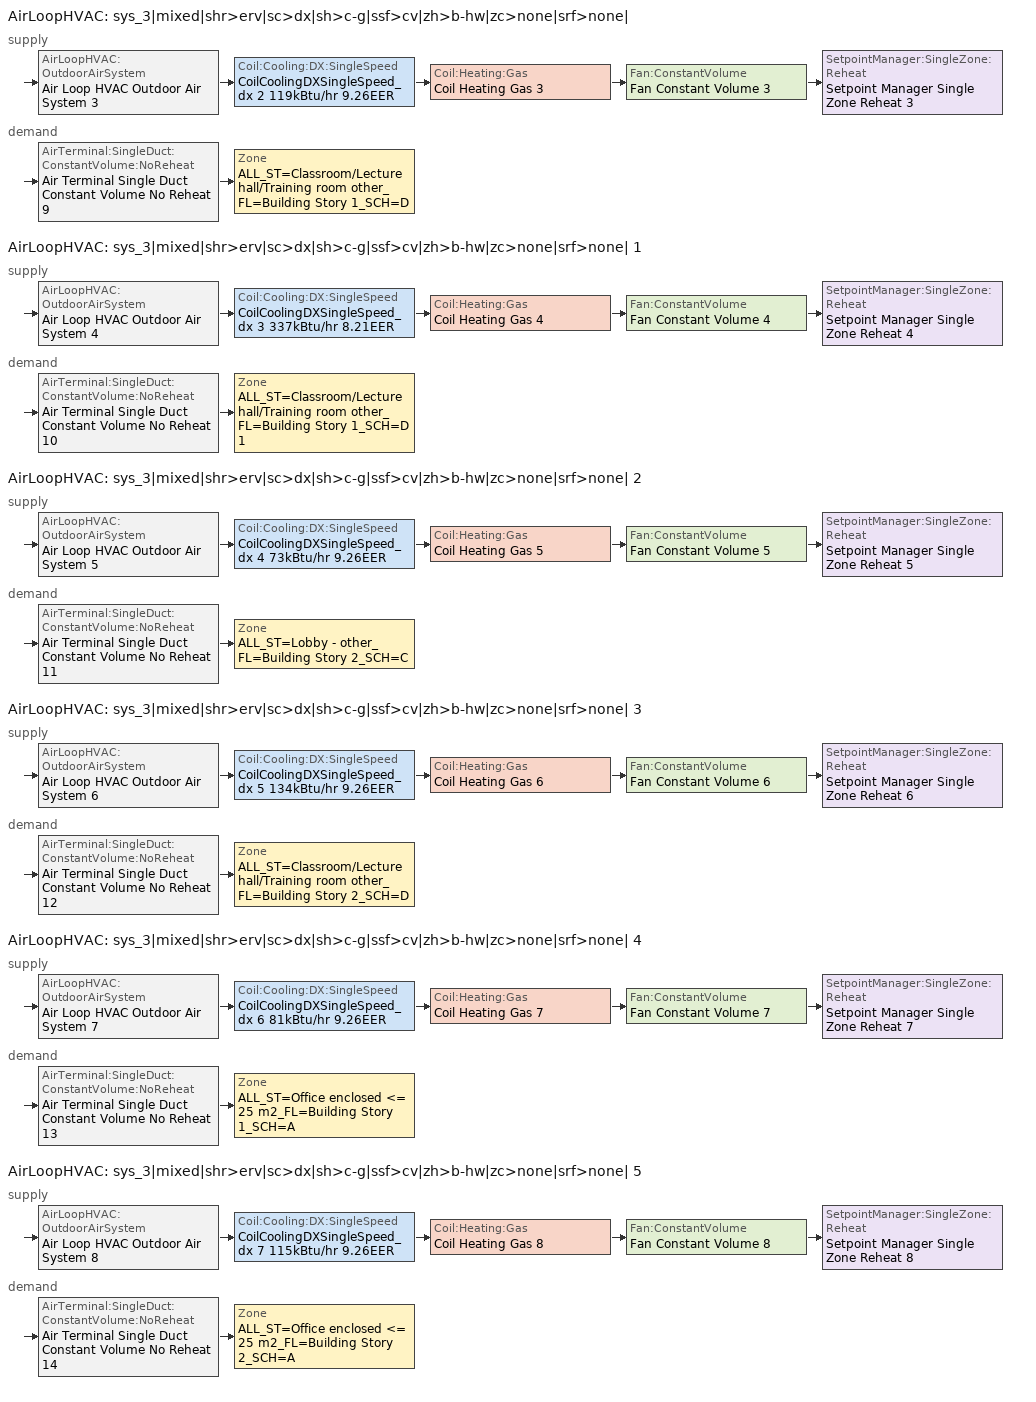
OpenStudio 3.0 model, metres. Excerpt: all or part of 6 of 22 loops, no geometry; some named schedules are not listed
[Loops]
AirLoopHVAC 'sys_3|mixed|shr>erv|sc>dx|sh>c-g|ssf>cv|zh>b-hw|zc>none|srf>none|'
 supply: AirLoopHVAC:OutdoorAirSystem 'Air Loop HVAC Outdoor Air System 3' > Coil:Cooling:DX:SingleSpeed 'CoilCoolingDXSingleSpeed_dx 2 119kBtu/hr 9.26EER' > Coil:Heating:Gas 'Coil Heating Gas 3' > Fan:ConstantVolume 'Fan Constant Volume 3' > SetpointManager:SingleZone:Reheat 'Setpoint Manager Single Zone Reheat 3'
 demand: AirTerminal:SingleDuct:ConstantVolume:NoReheat 'Air Terminal Single Duct Constant Volume No Reheat 9' > Zone 'ALL_ST=Classroom/Lecture hall/Training room other_FL=Building Story 1_SCH=D'
AirLoopHVAC 'sys_3|mixed|shr>erv|sc>dx|sh>c-g|ssf>cv|zh>b-hw|zc>none|srf>none| 1'
 supply: AirLoopHVAC:OutdoorAirSystem 'Air Loop HVAC Outdoor Air System 4' > Coil:Cooling:DX:SingleSpeed 'CoilCoolingDXSingleSpeed_dx 3 337kBtu/hr 8.21EER' > Coil:Heating:Gas 'Coil Heating Gas 4' > Fan:ConstantVolume 'Fan Constant Volume 4' > SetpointManager:SingleZone:Reheat 'Setpoint Manager Single Zone Reheat 4'
 demand: AirTerminal:SingleDuct:ConstantVolume:NoReheat 'Air Terminal Single Duct Constant Volume No Reheat 10' > Zone 'ALL_ST=Classroom/Lecture hall/Training room other_FL=Building Story 1_SCH=D 1'
AirLoopHVAC 'sys_3|mixed|shr>erv|sc>dx|sh>c-g|ssf>cv|zh>b-hw|zc>none|srf>none| 2'
 supply: AirLoopHVAC:OutdoorAirSystem 'Air Loop HVAC Outdoor Air System 5' > Coil:Cooling:DX:SingleSpeed 'CoilCoolingDXSingleSpeed_dx 4 73kBtu/hr 9.26EER' > Coil:Heating:Gas 'Coil Heating Gas 5' > Fan:ConstantVolume 'Fan Constant Volume 5' > SetpointManager:SingleZone:Reheat 'Setpoint Manager Single Zone Reheat 5'
 demand: AirTerminal:SingleDuct:ConstantVolume:NoReheat 'Air Terminal Single Duct Constant Volume No Reheat 11' > Zone 'ALL_ST=Lobby - other_FL=Building Story 2_SCH=C'
AirLoopHVAC 'sys_3|mixed|shr>erv|sc>dx|sh>c-g|ssf>cv|zh>b-hw|zc>none|srf>none| 3'
 supply: AirLoopHVAC:OutdoorAirSystem 'Air Loop HVAC Outdoor Air System 6' > Coil:Cooling:DX:SingleSpeed 'CoilCoolingDXSingleSpeed_dx 5 134kBtu/hr 9.26EER' > Coil:Heating:Gas 'Coil Heating Gas 6' > Fan:ConstantVolume 'Fan Constant Volume 6' > SetpointManager:SingleZone:Reheat 'Setpoint Manager Single Zone Reheat 6'
 demand: AirTerminal:SingleDuct:ConstantVolume:NoReheat 'Air Terminal Single Duct Constant Volume No Reheat 12' > Zone 'ALL_ST=Classroom/Lecture hall/Training room other_FL=Building Story 2_SCH=D'
AirLoopHVAC 'sys_3|mixed|shr>erv|sc>dx|sh>c-g|ssf>cv|zh>b-hw|zc>none|srf>none| 4'
 supply: AirLoopHVAC:OutdoorAirSystem 'Air Loop HVAC Outdoor Air System 7' > Coil:Cooling:DX:SingleSpeed 'CoilCoolingDXSingleSpeed_dx 6 81kBtu/hr 9.26EER' > Coil:Heating:Gas 'Coil Heating Gas 7' > Fan:ConstantVolume 'Fan Constant Volume 7' > SetpointManager:SingleZone:Reheat 'Setpoint Manager Single Zone Reheat 7'
 demand: AirTerminal:SingleDuct:ConstantVolume:NoReheat 'Air Terminal Single Duct Constant Volume No Reheat 13' > Zone 'ALL_ST=Office enclosed <= 25 m2_FL=Building Story 1_SCH=A'
AirLoopHVAC 'sys_3|mixed|shr>erv|sc>dx|sh>c-g|ssf>cv|zh>b-hw|zc>none|srf>none| 5'
 supply: AirLoopHVAC:OutdoorAirSystem 'Air Loop HVAC Outdoor Air System 8' > Coil:Cooling:DX:SingleSpeed 'CoilCoolingDXSingleSpeed_dx 7 115kBtu/hr 9.26EER' > Coil:Heating:Gas 'Coil Heating Gas 8' > Fan:ConstantVolume 'Fan Constant Volume 8' > SetpointManager:SingleZone:Reheat 'Setpoint Manager Single Zone Reheat 8'
 demand: AirTerminal:SingleDuct:ConstantVolume:NoReheat 'Air Terminal Single Duct Constant Volume No Reheat 14' > Zone 'ALL_ST=Office enclosed <= 25 m2_FL=Building Story 2_SCH=A'
[Sizing:Zone] Zone Cooling Design Supply Air Temperature Input Method=SupplyAirTemperature; Zone Cooling Design Supply Air Temperature {C}=13; Zone Cooling Design Supply Air Temperature Difference {deltaC}=11.11; Zone Heating Design Supply Air Temperature Input Method=SupplyAirTemperature; Zone Heating Design Supply Air Temperature {C}=43; Zone Heating Design Supply Air Temperature Difference {deltaC}=11.11; Zone Cooling Design Supply Air Humidity Ratio {kg-H2O/kg-air}=0.0085; Zone Heating Design Supply Air Humidity Ratio {kg-H2O/kg-air}=0.008; Zone Heating Sizing Factor=1.3; Zone Cooling Sizing Factor=1.1; Cooling Design Air Flow Method=DesignDay; Heating Design Air Flow Method=DesignDay; Account for Dedicated Outdoor Air System=No; Dedicated Outdoor Air System Control Strategy=NeutralSupplyAir; Dedicated Outdoor Air Low Setpoint Temperature for Design {C}=autosize; Dedicated Outdoor Air High Setpoint Temperature for Design {C}=autosize
ALL_ST=Classroom/Lecture hall/Training room other_FL=Building Story 1_SCH=D; ALL_ST=Classroom/Lecture hall/Training room other_FL=Building Story 1_SCH=D 1; ALL_ST=Lobby - other_FL=Building Story 2_SCH=C; ALL_ST=Classroom/Lecture hall/Training room other_FL=Building Story 2_SCH=D; ALL_ST=Office enclosed <= 25 m2_FL=Building Story 1_SCH=A; ALL_ST=Office enclosed <= 25 m2_FL=Building Story 2_SCH=A
[Zone equipment]
ALL_ST=Classroom/Lecture hall/Training room other_FL=Building Story 1_SCH=D: Air Terminal Single Duct Constant Volume No Reheat 9, Zone HVAC Baseboard Convective Water 9
ALL_ST=Classroom/Lecture hall/Training room other_FL=Building Story 1_SCH=D 1: Air Terminal Single Duct Constant Volume No Reheat 10, Zone HVAC Baseboard Convective Water 10
ALL_ST=Lobby - other_FL=Building Story 2_SCH=C: Air Terminal Single Duct Constant Volume No Reheat 11, Zone HVAC Baseboard Convective Water 11
ALL_ST=Classroom/Lecture hall/Training room other_FL=Building Story 2_SCH=D: Air Terminal Single Duct Constant Volume No Reheat 12, Zone HVAC Baseboard Convective Water 12
ALL_ST=Office enclosed <= 25 m2_FL=Building Story 1_SCH=A: Air Terminal Single Duct Constant Volume No Reheat 13, Zone HVAC Baseboard Convective Water 13
ALL_ST=Office enclosed <= 25 m2_FL=Building Story 2_SCH=A: Air Terminal Single Duct Constant Volume No Reheat 14, Zone HVAC Baseboard Convective Water 14
[AirLoopHVAC] Design Supply Air Flow Rate {m3/s}=AutoSize
Name | Availability Schedule
sys_3|mixed|shr>erv|sc>dx|sh>c-g|ssf>cv|zh>b-hw|zc>none|srf>none| | sys_3|mixed|shr>none|sc>dx|sh>c-g|ssf>cv|zh>b-hw|zc>none|srf>none| Occ Sch
sys_3|mixed|shr>erv|sc>dx|sh>c-g|ssf>cv|zh>b-hw|zc>none|srf>none| 1 | sys_3|mixed|shr>none|sc>dx|sh>c-g|ssf>cv|zh>b-hw|zc>none|srf>none| 1 Occ Sch
sys_3|mixed|shr>erv|sc>dx|sh>c-g|ssf>cv|zh>b-hw|zc>none|srf>none| 2 | sys_3|mixed|shr>none|sc>dx|sh>c-g|ssf>cv|zh>b-hw|zc>none|srf>none| 2 Occ Sch
sys_3|mixed|shr>erv|sc>dx|sh>c-g|ssf>cv|zh>b-hw|zc>none|srf>none| 3 | sys_3|mixed|shr>none|sc>dx|sh>c-g|ssf>cv|zh>b-hw|zc>none|srf>none| 3 Occ Sch
sys_3|mixed|shr>erv|sc>dx|sh>c-g|ssf>cv|zh>b-hw|zc>none|srf>none| 4 | sys_3|mixed|shr>none|sc>dx|sh>c-g|ssf>cv|zh>b-hw|zc>none|srf>none| 4 Occ Sch
sys_3|mixed|shr>erv|sc>dx|sh>c-g|ssf>cv|zh>b-hw|zc>none|srf>none| 5 | sys_3|mixed|shr>none|sc>dx|sh>c-g|ssf>cv|zh>b-hw|zc>none|srf>none| 5 Occ Sch
[Sizing:System] Type of Load to Size On=Sensible; Design Outdoor Air Flow Rate {m3/s}=Autosize; Central Heating Maximum System Air Flow Ratio=1; Preheat Design Temperature {C}=7; Preheat Design Humidity Ratio {kg-H2O/kg-Air}=0.008; Precool Design Temperature {C}=13; Precool Design Humidity Ratio {kg-H2O/kg-Air}=0.008; Central Cooling Design Supply Air Temperature {C}=13; Central Heating Design Supply Air Temperature {C}=43; Sizing Option=NonCoincident; 100% Outdoor Air in Cooling=No; 100% Outdoor Air in Heating=No; Central Cooling Design Supply Air Humidity Ratio {kg-H2O/kg-Air}=0.0085; Central Heating Design Supply Air Humidity Ratio {kg-H2O/kg-Air}=0.008; Cooling Design Air Flow Method=DesignDay; Cooling Design Air Flow Rate {m3/s}=0; Heating Design Air Flow Method=DesignDay; Heating Design Air Flow Rate {m3/s}=0; System Outdoor Air Method=ZoneSum; Zone Maximum Outdoor Air Fraction=1; Cooling Supply Air Flow Rate Per Floor Area {m3/s-m2}=0.00996765; Cooling Fraction of Autosized Cooling Supply Air Flow Rate=1; Cooling Supply Air Flow Rate Per Unit Cooling Capacity {m3/s-W}=3.94755e-05; Heating Supply Air Flow Rate Per Floor Area {m3/s-m2}=0.00996765; Heating Fraction of Autosized Heating Supply Air Flow Rate=1; Heating Fraction of Autosized Cooling Supply Air Flow Rate=1; Heating Supply Air Flow Rate Per Unit Heating Capacity {m3/s-W}=3.15882e-05; Cooling Design Capacity Method=CoolingDesignCapacity; Cooling Design Capacity {W}=autosize; Cooling Design Capacity Per Floor Area {W/m2}=234.7; Fraction of Autosized Cooling Design Capacity=1; Heating Design Capacity Method=HeatingDesignCapacity; Heating Design Capacity {W}=autosize; Heating Design Capacity Per Floor Area {W/m2}=157; Fraction of Autosized Heating Design Capacity=1; Central Cooling Capacity Control Method=OnOff
sys_3|mixed|shr>erv|sc>dx|sh>c-g|ssf>cv|zh>b-hw|zc>none|srf>none|; sys_3|mixed|shr>erv|sc>dx|sh>c-g|ssf>cv|zh>b-hw|zc>none|srf>none| 1; sys_3|mixed|shr>erv|sc>dx|sh>c-g|ssf>cv|zh>b-hw|zc>none|srf>none| 2; sys_3|mixed|shr>erv|sc>dx|sh>c-g|ssf>cv|zh>b-hw|zc>none|srf>none| 3; sys_3|mixed|shr>erv|sc>dx|sh>c-g|ssf>cv|zh>b-hw|zc>none|srf>none| 4; sys_3|mixed|shr>erv|sc>dx|sh>c-g|ssf>cv|zh>b-hw|zc>none|srf>none| 5
[Fan:ConstantVolume] Availability Schedule=Always On Discrete; Fan Total Efficiency=0.39975; Pressure Rise {Pa}=640; Maximum Flow Rate {m3/s}=AutoSize; Motor Efficiency=0.615
Fan Constant Volume 3; Fan Constant Volume 4; Fan Constant Volume 5; Fan Constant Volume 6; Fan Constant Volume 7; Fan Constant Volume 8
[Coil:Heating:Gas] Availability Schedule=Always On Discrete; Nominal Capacity {W}=AutoSize; Parasitic Electric Load {W}=0; Part Load Fraction Correlation Curve=FURNACE-EFFPLR-NECB2011; Parasitic Gas Load {W}=0
Name | Gas Burner Efficiency
Coil Heating Gas 3; Coil Heating Gas 4; Coil Heating Gas 5; Coil Heating Gas 6 | 0.81
Coil Heating Gas 7; Coil Heating Gas 8 | 0.924
[Coil:Cooling:DX:SingleSpeed] Availability Schedule=Always On Discrete; Rated Total Cooling Capacity {W}=autosize; Rated Sensible Heat Ratio=autosize; Rated Air Flow Rate {m3/s}=autosize; Rated Evaporator Fan Power Per Volume Flow Rate {W/(m3/s)}=773.3; Total Cooling Capacity Function of Temperature Curve=DXCOOL-NECB2011-REF-CAPFT; Total Cooling Capacity Function of Flow Fraction Curve=DXCOOL-NECB2011-REF-CAPFFLOW; Energy Input Ratio Function of Temperature Curve=DXCOOL-NECB2011-REF-COOLEIRFT; Energy Input Ratio Function of Flow Fraction Curve=DXCOOL-NECB2011-REF-COOLEIRFFLOW; Part Load Fraction Correlation Curve=DXCOOL-NECB2011-REF-COOLPLFFPLR; Minimum Outdoor Dry-Bulb Temperature for Compressor Operation {C}=-25; Condenser Type=AirCooled; Evaporative Condenser Effectiveness=0; Evaporative Condenser Air Flow Rate {m3/s}=Autosize; Evaporative Condenser Pump Rated Power Consumption {W}=Autosize; Crankcase Heater Capacity {W}=0; Maximum Outdoor Dry-Bulb Temperature for Crankcase Heater Operation {C}=0; Basin Heater Capacity {W/K}=0; Basin Heater Setpoint Temperature {C}=10
Name | Rated COP {W/W}
CoilCoolingDXSingleSpeed_dx 2 119kBtu/hr 9.26EER; CoilCoolingDXSingleSpeed_dx 4 73kBtu/hr 9.26EER; CoilCoolingDXSingleSpeed_dx 5 134kBtu/hr 9.26EER; CoilCoolingDXSingleSpeed_dx 6 81kBtu/hr 9.26EER; CoilCoolingDXSingleSpeed_dx 7 115kBtu/hr 9.26EER | 3.21949
CoilCoolingDXSingleSpeed_dx 3 337kBtu/hr 8.21EER | 2.8699
[Controller:OutdoorAir] Minimum Outdoor Air Flow Rate {m3/s}=autosize; Maximum Outdoor Air Flow Rate {m3/s}=Autosize; Economizer Control Type=DifferentialEnthalpy; Economizer Control Action Type=ModulateFlow; Lockout Type=NoLockout; Minimum Limit Type=FixedMinimum; High Humidity Control=No; Heat Recovery Bypass Control Type=BypassWhenOAFlowGreaterThanMinimum
Name | Minimum Outdoor Air Schedule | Controller Mechanical Ventilation
Controller Outdoor Air 3 | sys_3|mixed|shr>none|sc>dx|sh>c-g|ssf>cv|zh>b-hw|zc>none|srf>none| Occ Sch | Controller Mechanical Ventilation 3
Controller Outdoor Air 4 | sys_3|mixed|shr>none|sc>dx|sh>c-g|ssf>cv|zh>b-hw|zc>none|srf>none| 1 Occ Sch | Controller Mechanical Ventilation 4
Controller Outdoor Air 5 | sys_3|mixed|shr>none|sc>dx|sh>c-g|ssf>cv|zh>b-hw|zc>none|srf>none| 2 Occ Sch | Controller Mechanical Ventilation 5
Controller Outdoor Air 6 | sys_3|mixed|shr>none|sc>dx|sh>c-g|ssf>cv|zh>b-hw|zc>none|srf>none| 3 Occ Sch | Controller Mechanical Ventilation 6
Controller Outdoor Air 7 | sys_3|mixed|shr>none|sc>dx|sh>c-g|ssf>cv|zh>b-hw|zc>none|srf>none| 4 Occ Sch | Controller Mechanical Ventilation 7
Controller Outdoor Air 8 | sys_3|mixed|shr>none|sc>dx|sh>c-g|ssf>cv|zh>b-hw|zc>none|srf>none| 5 Occ Sch | Controller Mechanical Ventilation 8
[Controller:MechanicalVentilation] Availability Schedule=Always On Discrete; System Outdoor Air Method=ZoneSum
Controller Mechanical Ventilation 3; Controller Mechanical Ventilation 4; Controller Mechanical Ventilation 5; Controller Mechanical Ventilation 6; Controller Mechanical Ventilation 7; Controller Mechanical Ventilation 8
[AirLoopHVAC:OutdoorAirSystem]
Name | Controller
Air Loop HVAC Outdoor Air System 3 | Controller Outdoor Air 3
Air Loop HVAC Outdoor Air System 4 | Controller Outdoor Air 4
Air Loop HVAC Outdoor Air System 5 | Controller Outdoor Air 5
Air Loop HVAC Outdoor Air System 6 | Controller Outdoor Air 6
Air Loop HVAC Outdoor Air System 7 | Controller Outdoor Air 7
Air Loop HVAC Outdoor Air System 8 | Controller Outdoor Air 8
[SetpointManager:SingleZone:Reheat] Minimum Supply Air Temperature {C}=13; Maximum Supply Air Temperature {C}=43
Name | Control Zone
Setpoint Manager Single Zone Reheat 3 | ALL_ST=Classroom/Lecture hall/Training room other_FL=Building Story 1_SCH=D
Setpoint Manager Single Zone Reheat 4 | ALL_ST=Classroom/Lecture hall/Training room other_FL=Building Story 1_SCH=D 1
Setpoint Manager Single Zone Reheat 5 | ALL_ST=Lobby - other_FL=Building Story 2_SCH=C
Setpoint Manager Single Zone Reheat 6 | ALL_ST=Classroom/Lecture hall/Training room other_FL=Building Story 2_SCH=D
Setpoint Manager Single Zone Reheat 7 | ALL_ST=Office enclosed <= 25 m2_FL=Building Story 1_SCH=A
Setpoint Manager Single Zone Reheat 8 | ALL_ST=Office enclosed <= 25 m2_FL=Building Story 2_SCH=A
[AirTerminal:SingleDuct:ConstantVolume:NoReheat] Availability Schedule=Always On Discrete; Maximum Air Flow Rate {m3/s}=AutoSize
Air Terminal Single Duct Constant Volume No Reheat 9; Air Terminal Single Duct Constant Volume No Reheat 10; Air Terminal Single Duct Constant Volume No Reheat 11; Air Terminal Single Duct Constant Volume No Reheat 12; Air Terminal Single Duct Constant Volume No Reheat 13; Air Terminal Single Duct Constant Volume No Reheat 14
[Schedule:Constant]
Always On Discrete: Value=1
[Schedule:Ruleset]
Name | Default Day Schedule | Summer Design Day Schedule | Winter Design Day Schedule
sys_3|mixed|shr>none|sc>dx|sh>c-g|ssf>cv|zh>b-hw|zc>none|srf>none| Occ Sch | sys_3|mixed|shr>none|sc>dx|sh>c-g|ssf>cv|zh>b-hw|zc>none|srf>none| Occ Sch Default | sys_3|mixed|shr>none|sc>dx|sh>c-g|ssf>cv|zh>b-hw|zc>none|srf>none| Occ Sch Summer Design Day | sys_3|mixed|shr>none|sc>dx|sh>c-g|ssf>cv|zh>b-hw|zc>none|srf>none| Occ Sch Winter Design Day
sys_3|mixed|shr>none|sc>dx|sh>c-g|ssf>cv|zh>b-hw|zc>none|srf>none| 1 Occ Sch | sys_3|mixed|shr>none|sc>dx|sh>c-g|ssf>cv|zh>b-hw|zc>none|srf>none| 1 Occ Sch Default | sys_3|mixed|shr>none|sc>dx|sh>c-g|ssf>cv|zh>b-hw|zc>none|srf>none| 1 Occ Sch Summer Design Day | sys_3|mixed|shr>none|sc>dx|sh>c-g|ssf>cv|zh>b-hw|zc>none|srf>none| 1 Occ Sch Winter Design Day
sys_3|mixed|shr>none|sc>dx|sh>c-g|ssf>cv|zh>b-hw|zc>none|srf>none| 2 Occ Sch | sys_3|mixed|shr>none|sc>dx|sh>c-g|ssf>cv|zh>b-hw|zc>none|srf>none| 2 Occ Sch Default | sys_3|mixed|shr>none|sc>dx|sh>c-g|ssf>cv|zh>b-hw|zc>none|srf>none| 2 Occ Sch Summer Design Day | sys_3|mixed|shr>none|sc>dx|sh>c-g|ssf>cv|zh>b-hw|zc>none|srf>none| 2 Occ Sch Winter Design Day
sys_3|mixed|shr>none|sc>dx|sh>c-g|ssf>cv|zh>b-hw|zc>none|srf>none| 3 Occ Sch | sys_3|mixed|shr>none|sc>dx|sh>c-g|ssf>cv|zh>b-hw|zc>none|srf>none| 3 Occ Sch Default | sys_3|mixed|shr>none|sc>dx|sh>c-g|ssf>cv|zh>b-hw|zc>none|srf>none| 3 Occ Sch Summer Design Day | sys_3|mixed|shr>none|sc>dx|sh>c-g|ssf>cv|zh>b-hw|zc>none|srf>none| 3 Occ Sch Winter Design Day
sys_3|mixed|shr>none|sc>dx|sh>c-g|ssf>cv|zh>b-hw|zc>none|srf>none| 4 Occ Sch | sys_3|mixed|shr>none|sc>dx|sh>c-g|ssf>cv|zh>b-hw|zc>none|srf>none| 4 Occ Sch Default | sys_3|mixed|shr>none|sc>dx|sh>c-g|ssf>cv|zh>b-hw|zc>none|srf>none| 4 Occ Sch Summer Design Day | sys_3|mixed|shr>none|sc>dx|sh>c-g|ssf>cv|zh>b-hw|zc>none|srf>none| 4 Occ Sch Winter Design Day
sys_3|mixed|shr>none|sc>dx|sh>c-g|ssf>cv|zh>b-hw|zc>none|srf>none| 5 Occ Sch | sys_3|mixed|shr>none|sc>dx|sh>c-g|ssf>cv|zh>b-hw|zc>none|srf>none| 5 Occ Sch Default | sys_3|mixed|shr>none|sc>dx|sh>c-g|ssf>cv|zh>b-hw|zc>none|srf>none| 5 Occ Sch Summer Design Day | sys_3|mixed|shr>none|sc>dx|sh>c-g|ssf>cv|zh>b-hw|zc>none|srf>none| 5 Occ Sch Winter Design Day
[Schedule:Day]
sys_3|mixed|shr>none|sc>dx|sh>c-g|ssf>cv|zh>b-hw|zc>none|srf>none| Occ Sch Default; sys_3|mixed|shr>none|sc>dx|sh>c-g|ssf>cv|zh>b-hw|zc>none|srf>none| 1 Occ Sch Default; sys_3|mixed|shr>none|sc>dx|sh>c-g|ssf>cv|zh>b-hw|zc>none|srf>none| 3 Occ Sch Default: 9, 0, 0, 18, 0, 1, 19, 0, 0, 22, 0, 1, 24, 0, 0
sys_3|mixed|shr>none|sc>dx|sh>c-g|ssf>cv|zh>b-hw|zc>none|srf>none| Occ Sch Winter Design Day; sys_3|mixed|shr>none|sc>dx|sh>c-g|ssf>cv|zh>b-hw|zc>none|srf>none| Occ Sch Summer Design Day; sys_3|mixed|shr>none|sc>dx|sh>c-g|ssf>cv|zh>b-hw|zc>none|srf>none| 1 Occ Sch Winter Design Day; sys_3|mixed|shr>none|sc>dx|sh>c-g|ssf>cv|zh>b-hw|zc>none|srf>none| 1 Occ Sch Summer Design Day; sys_3|mixed|shr>none|sc>dx|sh>c-g|ssf>cv|zh>b-hw|zc>none|srf>none| 2 Occ Sch Winter Design Day; sys_3|mixed|shr>none|sc>dx|sh>c-g|ssf>cv|zh>b-hw|zc>none|srf>none| 2 Occ Sch Summer Design Day: 24, 0, 1
sys_3|mixed|shr>none|sc>dx|sh>c-g|ssf>cv|zh>b-hw|zc>none|srf>none| 2 Occ Sch Default: 9, 0, 0, 21, 0, 1, 24, 0, 0
[Schedule:Rule] Rule Order=0; Apply Sunday=Yes; Date Specification Type=DateRange; Start Month=1; Start Day=1; End Month=12; End Day=31
Name | Schedule Ruleset | Day Schedule | Apply Saturday
sys_3|mixed|shr>none|sc>dx|sh>c-g|ssf>cv|zh>b-hw|zc>none|srf>none| Occ Sch Sunday Rule | sys_3|mixed|shr>none|sc>dx|sh>c-g|ssf>cv|zh>b-hw|zc>none|srf>none| Occ Sch | sys_3|mixed|shr>none|sc>dx|sh>c-g|ssf>cv|zh>b-hw|zc>none|srf>none| Occ Sch Sunday | Yes
sys_3|mixed|shr>none|sc>dx|sh>c-g|ssf>cv|zh>b-hw|zc>none|srf>none| 1 Occ Sch Sunday Rule | sys_3|mixed|shr>none|sc>dx|sh>c-g|ssf>cv|zh>b-hw|zc>none|srf>none| 1 Occ Sch | sys_3|mixed|shr>none|sc>dx|sh>c-g|ssf>cv|zh>b-hw|zc>none|srf>none| 1 Occ Sch Sunday | Yes
sys_3|mixed|shr>none|sc>dx|sh>c-g|ssf>cv|zh>b-hw|zc>none|srf>none| 2 Occ Sch Sunday Rule | sys_3|mixed|shr>none|sc>dx|sh>c-g|ssf>cv|zh>b-hw|zc>none|srf>none| 2 Occ Sch | sys_3|mixed|shr>none|sc>dx|sh>c-g|ssf>cv|zh>b-hw|zc>none|srf>none| 2 Occ Sch Sunday
[Curve:Biquadratic] Minimum Value of x=13; Maximum Value of x=24; Minimum Value of y=24; Maximum Value of y=46
Name | Coefficient1 Constant | Coefficient2 x | Coefficient3 x**2 | Coefficient4 y | Coefficient5 y**2 | Coefficient6 x*y
DXCOOL-NECB2011-REF-CAPFT | 0.867905 | 0.0142459 | 0.00055436 | -0.0075575 | 3.3e-05 | -0.0001918
DXCOOL-NECB2011-REF-COOLEIRFT | 0.114171 | 0.0281822 | -0.0004199 | 0.0214108 | 0.000161028 | -0.000679104
[Curve:Quadratic] Minimum Value of x=0.5; Maximum Value of x=1.5
Name | Coefficient1 Constant | Coefficient2 x | Coefficient3 x**2
DXCOOL-NECB2011-REF-CAPFFLOW | 0.8 | 0.2 | 0
DXCOOL-NECB2011-REF-COOLEIRFFLOW | 1.1552 | -0.1808 | 0.0256
[Curve:Cubic] Maximum Value of x=1
Name | Coefficient1 Constant | Coefficient2 x | Coefficient3 x**2 | Coefficient4 x**3 | Minimum Value of x
DXCOOL-NECB2011-REF-COOLPLFFPLR | 0.0277 | 4.9151 | -8.184 | 4.2702 | 0.7
FURNACE-EFFPLR-NECB2011 | 0.722 | 0.8211 | -1.0396 | 0.5 | 0
